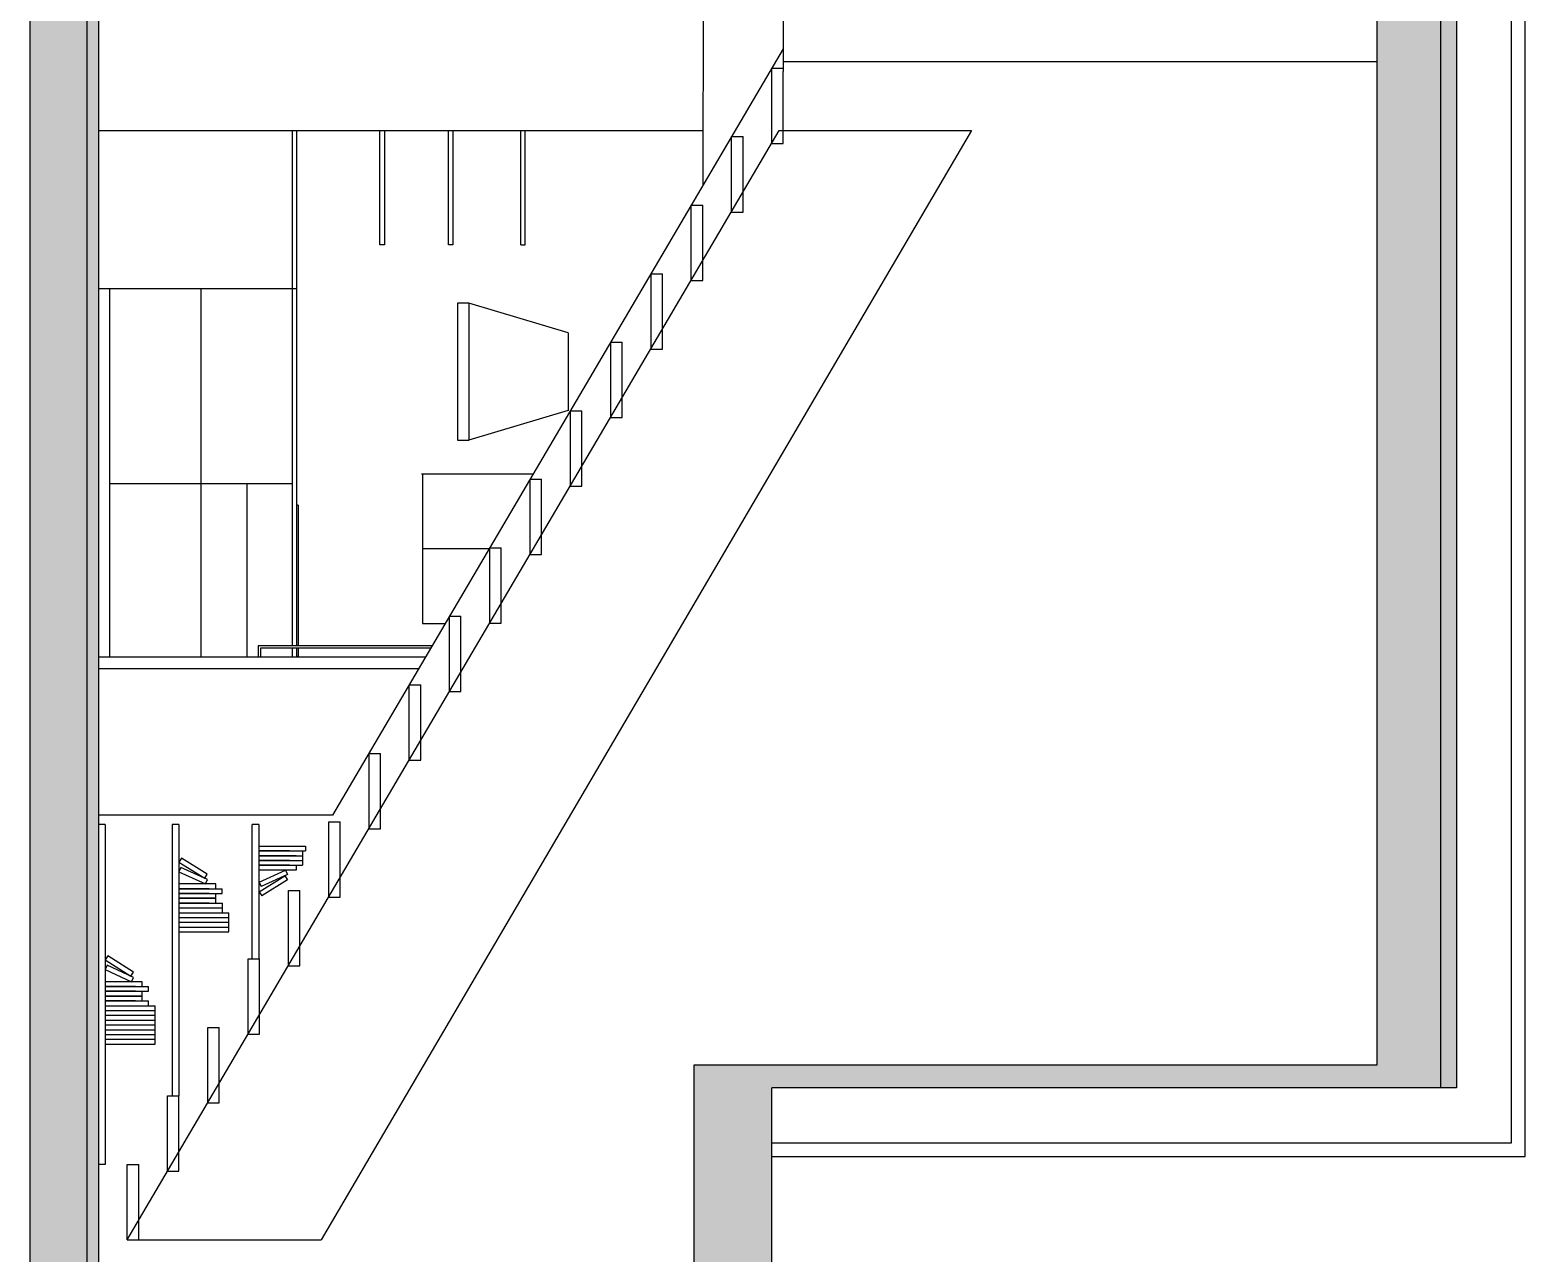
# Model space of a CAD drawing. Header units: millimetres. Extents: x 1116 to 6757, y -1736 to 5159.
# Drawn here: x 6032 to 6687, y -1306 to -771 of the extents above; entities that cross this region are included whole.
import ezdxf

# ---------------------------------------------------------------- set-up
doc = ezdxf.new("R2010")
doc.units = ezdxf.units.MM
for name, color, linetype in [('A-FLOOR-LEVL', 3, 'Continuous'), ('A-FLOOR-STRS', 3, 'Continuous'), ('A-FURN', 9, 'Continuous'), ('A-GLAZ-FULL', 4, 'Continuous'), ('A-WALL-FULL-EXTR', 1, 'Continuous'), ('A-WALL-FULL-INTR', 2, 'Continuous'), ('campiture muri sezionati', 253, 'Continuous')]:
    doc.layers.add(name, color=color, linetype=linetype)

msp = doc.modelspace()

# ---------------------------------------------------------------- hatches: boundary and pattern name
at = {"layer": 'campiture muri sezionati'}
h = msp.add_hatch(color=256, dxfattribs=at)
h.dxf.hatch_style = 1
h.paths.add_polyline_path([(6056.512, -1635.638), (6061.512, -1635.638), (6061.512, -1631.614), (6061.512, -1627.59), (6056.512, -1627.59), (6056.512, -615.505), (6031.512, -615.283), (6031.512, -1635.638)])
h = msp.add_hatch(color=256, dxfattribs=at)
h.dxf.hatch_style = 1
h.paths.add_polyline_path([(6056.512, -1627.59), (6061.512, -1627.59), (6061.512, -675.752), (6056.512, -675.752)])
h = msp.add_hatch(color=256, dxfattribs=at)
h.dxf.hatch_style = 1
h.paths.add_polyline_path([(6649.512, -1233.884), (6649.512, -675.752), (6621.512, -675.752), (6621.512, -1223.884), (6322.32, -1223.884), (6322.32, -1635.638), (6356.512, -1635.638), (6356.512, -1233.884)])
h.paths.add_polyline_path([(6656.512, -1233.884), (6656.512, -675.752), (6649.512, -675.752), (6649.512, -1233.884)])
h = msp.add_hatch(color=256, dxfattribs=at)
h.dxf.hatch_style = 1
h.paths.add_polyline_path([(6621.512, -1233.884), (6621.512, -1223.884), (6356.512, -1223.884), (6356.512, -1233.884)])

# ---------------------------------------------------------------- linework, layer by layer
at = {"layer": 'A-FLOOR-LEVL'}
for p, q in [((6061.512, -675.752), (6061.512, -1627.59)), ((6361.512, -675.752), (6361.512, -788.92)), ((6322.32, -1223.884), (6322.32, -1635.638)), ((6356.512, -1635.638), (6356.512, -1233.884))]:
    msp.add_line(p, q, dxfattribs=at)
at = {"layer": 'A-FLOOR-STRS'}
for p, q in [((6056.512, -675.752), (6056.512, -1627.59)), ((6356.512, -820.42), (6356.512, -787.42)), ((6356.512, -787.42), (6361.512, -787.42)), ((6361.512, -820.42), (6361.512, -788.92)), ((6338.912, -850.42), (6338.912, -817.42)), ((6338.912, -817.42), (6343.912, -817.42)), ((6343.912, -850.42), (6343.912, -817.42)), ((6356.512, -820.42), (6361.512, -820.42)), ((6321.262, -880.42), (6321.262, -847.42)), ((6321.262, -847.42), (6326.262, -847.42)), ((6326.262, -880.42), (6326.262, -847.42)), ((6338.912, -850.42), (6343.912, -850.42)), ((6303.612, -910.42), (6303.612, -877.42)), ((6303.612, -877.42), (6308.612, -877.42)), ((6308.612, -910.42), (6308.612, -877.42)), ((6321.262, -880.42), (6326.262, -880.42)), ((6285.962, -940.42), (6285.962, -907.42)), ((6285.962, -907.42), (6290.962, -907.42)), ((6290.962, -940.42), (6290.962, -907.42)), ((6303.612, -910.42), (6308.612, -910.42)), ((6268.312, -970.42), (6268.312, -937.42)), ((6268.312, -937.42), (6273.312, -937.42)), ((6273.312, -970.42), (6273.312, -937.42)), ((6285.962, -940.42), (6290.962, -940.42)), ((6250.662, -1000.42), (6250.662, -967.42)), ((6250.662, -967.42), (6255.662, -967.42)), ((6255.662, -1000.42), (6255.662, -967.42)), ((6268.312, -970.42), (6273.312, -970.42)), ((6233.012, -1030.42), (6233.012, -997.42)), ((6233.012, -997.42), (6238.012, -997.42)), ((6238.012, -1030.42), (6238.012, -997.42)), ((6250.662, -1000.42), (6255.662, -1000.42)), ((6215.362, -1060.42), (6215.362, -1027.42)), ((6215.362, -1027.42), (6220.362, -1027.42)), ((6220.362, -1060.42), (6220.362, -1027.42)), ((6233.012, -1030.42), (6238.012, -1030.42)), ((6197.712, -1090.42), (6197.712, -1057.42)), ((6197.712, -1057.42), (6202.712, -1057.42)), ((6202.712, -1090.42), (6202.712, -1057.42)), ((6215.362, -1060.42), (6220.362, -1060.42)), ((6180.062, -1120.42), (6180.062, -1087.42)), ((6180.062, -1087.42), (6185.062, -1087.42)), ((6185.062, -1120.42), (6185.062, -1087.42)), ((6197.712, -1090.42), (6202.712, -1090.42)), ((6162.412, -1150.42), (6162.412, -1117.42)), ((6162.412, -1117.42), (6167.412, -1117.42)), ((6167.412, -1150.42), (6167.412, -1117.42)), ((6180.062, -1120.42), (6185.062, -1120.42)), ((6144.762, -1180.42), (6144.762, -1147.42)), ((6144.762, -1147.42), (6149.762, -1147.42)), ((6149.762, -1180.42), (6149.762, -1147.42)), ((6162.412, -1150.42), (6167.412, -1150.42)), ((6127.112, -1210.42), (6127.112, -1177.42)), ((6127.112, -1177.42), (6132.112, -1177.42)), ((6132.112, -1210.42), (6132.112, -1177.42)), ((6144.762, -1180.42), (6149.762, -1180.42)), ((6109.462, -1240.42), (6109.462, -1207.42)), ((6109.462, -1207.42), (6114.462, -1207.42)), ((6114.462, -1240.42), (6114.462, -1207.42)), ((6127.112, -1210.42), (6132.112, -1210.42)), ((6091.812, -1270.42), (6091.812, -1237.42)), ((6091.812, -1237.42), (6096.812, -1237.42)), ((6096.812, -1270.42), (6096.812, -1237.42)), ((6109.462, -1240.42), (6114.462, -1240.42)), ((6074.162, -1300.42), (6074.162, -1267.42)), ((6074.162, -1267.42), (6079.162, -1267.42)), ((6079.162, -1300.42), (6079.162, -1267.42)), ((6091.812, -1270.42), (6096.812, -1270.42)), ((6074.162, -1300.42), (6079.162, -1300.42))]:
    msp.add_line(p, q, dxfattribs=at)
at = {"layer": 'A-FURN'}
for p, q in [((6074.162, -1300.42), (6359.809, -814.802)), ((6146.512, -884.002), (6146.512, -814.802)), ((6148.512, -884.002), (6148.512, -814.802)), ((6443.927, -814.802), (6159.162, -1300.42)), ((6184.817, -864.802), (6184.817, -814.802)), ((6186.817, -814.802), (6186.817, -864.802)), ((6214.817, -864.802), (6214.817, -814.802)), ((6216.817, -814.802), (6216.817, -864.802)), ((6246.512, -864.802), (6246.512, -814.802)), ((6248.512, -864.802), (6248.512, -814.802)), ((6359.809, -814.802), (6443.927, -814.802)), ((6186.817, -864.802), (6184.817, -864.802)), ((6216.817, -864.802), (6214.817, -864.802)), ((6246.512, -864.802), (6248.512, -864.802)), ((6148.512, -884.002), (6061.512, -884.002)), ((6066.512, -1045.358), (6066.512, -884.002)), ((6106.512, -1045.358), (6106.512, -884.002)), ((6146.512, -1040.358), (6146.512, -884.002)), ((6148.512, -1040.358), (6148.512, -884.002)), ((6223.825, -890.328), (6218.825, -890.328)), ((6218.825, -890.328), (6218.825, -950.328)), ((6267.272, -903.282), (6223.825, -890.328)), ((6223.825, -890.328), (6223.825, -950.328)), ((6267.272, -903.282), (6267.272, -937.42)), ((6267.272, -937.374), (6223.825, -950.328)), ((6218.825, -950.328), (6223.825, -950.328)), ((6066.512, -969.28), (6146.512, -969.28)), ((6126.512, -969.28), (6126.512, -1045.358)), ((6203.012, -965.056), (6204.012, -965.056)), ((6203.512, -965.056), (6203.512, -1030.522)), ((6204.012, -965.056), (6252.022, -965.056)), ((6149.012, -978.737), (6148.512, -978.737)), ((6149.012, -978.737), (6149.012, -1040.358)), ((6149.012, -978.737), (6149.012, -978.737)), ((6203.512, -997.789), (6232.767, -997.789)), ((6203.512, -1030.522), (6213.512, -1030.522)), ((6207.727, -1040.358), (6131.503, -1040.358)), ((6131.503, -1040.358), (6131.503, -1045.358)), ((6207.139, -1041.358), (6132.503, -1041.358)), ((6132.503, -1041.358), (6132.503, -1045.358)), ((6146.512, -1045.358), (6146.512, -1041.358)), ((6148.512, -1045.358), (6148.512, -1041.358)), ((6149.012, -1041.358), (6149.012, -1045.101)), ((6204.786, -1045.358), (6061.512, -1045.358)), ((6149.012, -1045.101), (6148.512, -1045.101)), ((6201.845, -1050.358), (6061.512, -1050.358)), ((6064.512, -1118.558), (6061.512, -1118.558)), ((6064.512, -1118.558), (6064.512, -1267.42)), ((6093.812, -1118.558), (6093.812, -1237.42)), ((6096.812, -1118.558), (6093.812, -1118.558)), ((6096.812, -1118.558), (6096.812, -1237.42)), ((6128.814, -1177.42), (6128.814, -1118.558)), ((6131.814, -1118.558), (6128.814, -1118.558)), ((6131.814, -1118.558), (6131.814, -1177.42)), ((6131.936, -1128.04), (6152.307, -1128.04)), ((6145.236, -1130.14), (6131.936, -1130.14)), ((6131.936, -1130.14), (6152.307, -1130.14)), ((6148.097, -1132.24), (6131.936, -1132.24)), ((6131.936, -1132.24), (6150.885, -1132.24)), ((6150.885, -1130.14), (6150.885, -1132.24)), ((6150.885, -1132.24), (6150.885, -1134.34)), ((6152.307, -1128.04), (6152.307, -1130.14)), ((6097.928, -1133.301), (6096.812, -1135.08)), ((6096.812, -1135.08), (6108.081, -1142.145)), ((6097.69, -1137.375), (6096.812, -1139.283)), ((6096.812, -1139.283), (6108.375, -1144.601)), ((6109.252, -1142.693), (6097.69, -1137.375)), ((6109.196, -1140.366), (6097.928, -1133.301)), ((6145.236, -1134.34), (6131.936, -1134.34)), ((6131.936, -1134.34), (6150.885, -1134.34)), ((6145.236, -1136.44), (6131.936, -1136.44)), ((6131.936, -1136.44), (6150.885, -1136.44)), ((6148.097, -1138.54), (6131.936, -1138.54)), ((6131.936, -1143.859), (6143.499, -1138.54)), ((6143.499, -1138.54), (6144.376, -1140.448)), ((6148.097, -1136.44), (6148.097, -1138.54)), ((6150.885, -1134.34), (6150.885, -1136.44)), ((6112.973, -1144.601), (6096.812, -1144.601)), ((6108.081, -1142.145), (6109.196, -1140.366)), ((6108.375, -1144.601), (6109.252, -1142.693)), ((6112.973, -1146.701), (6112.973, -1144.601)), ((6131.936, -1148.061), (6143.205, -1140.997)), ((6131.936, -1143.859), (6132.814, -1145.767)), ((6144.376, -1140.448), (6132.814, -1145.767)), ((6144.32, -1142.776), (6133.052, -1149.841)), ((6143.205, -1140.997), (6144.32, -1142.776)), ((6110.112, -1146.701), (6096.812, -1146.701)), ((6096.812, -1146.701), (6115.761, -1146.701)), ((6110.112, -1148.801), (6096.812, -1148.801)), ((6096.812, -1148.801), (6115.761, -1148.801)), ((6112.973, -1150.901), (6096.812, -1150.901)), ((6096.812, -1150.901), (6112.973, -1150.901)), ((6112.973, -1150.901), (6112.973, -1148.801)), ((6112.973, -1153.001), (6112.973, -1150.901)), ((6115.761, -1148.801), (6115.761, -1146.701)), ((6131.936, -1148.061), (6133.052, -1149.841)), ((6110.112, -1153.001), (6096.812, -1153.001)), ((6096.812, -1153.001), (6115.835, -1153.001)), ((6096.812, -1155.101), (6115.835, -1155.101)), ((6096.812, -1157.201), (6118.697, -1157.201)), ((6096.812, -1159.301), (6118.697, -1159.301)), ((6115.835, -1155.101), (6115.835, -1153.001)), ((6115.835, -1157.201), (6115.835, -1155.101)), ((6118.697, -1159.301), (6118.697, -1157.201)), ((6118.697, -1161.401), (6118.697, -1159.301)), ((6096.812, -1161.401), (6118.697, -1161.401)), ((6096.812, -1163.501), (6118.697, -1163.501)), ((6096.812, -1165.601), (6118.697, -1165.601)), ((6118.697, -1163.501), (6118.697, -1161.401)), ((6118.697, -1165.601), (6118.697, -1163.501)), ((6065.628, -1176.104), (6064.512, -1177.883)), ((6064.512, -1177.883), (6075.781, -1184.948)), ((6076.896, -1183.169), (6065.628, -1176.104)), ((6065.39, -1180.178), (6064.512, -1182.086)), ((6064.512, -1182.086), (6076.075, -1187.404)), ((6076.952, -1185.496), (6065.39, -1180.178)), ((6075.781, -1184.948), (6076.896, -1183.169)), ((6076.075, -1187.404), (6076.952, -1185.496)), ((6080.673, -1187.404), (6064.512, -1187.404)), ((6077.812, -1189.504), (6064.512, -1189.504)), ((6064.512, -1189.504), (6083.461, -1189.504)), ((6077.812, -1191.604), (6064.512, -1191.604)), ((6064.512, -1191.604), (6083.461, -1191.604)), ((6080.673, -1189.504), (6080.673, -1187.404)), ((6080.673, -1193.704), (6080.673, -1191.604)), ((6083.461, -1191.604), (6083.461, -1189.504)), ((6080.673, -1193.704), (6064.512, -1193.704)), ((6064.512, -1193.704), (6080.673, -1193.704)), ((6077.812, -1195.804), (6064.512, -1195.804)), ((6064.512, -1195.804), (6083.535, -1195.804)), ((6064.512, -1197.904), (6086.397, -1197.904)), ((6080.673, -1195.804), (6080.673, -1193.704)), ((6083.535, -1197.904), (6083.535, -1195.804)), ((6086.397, -1200.004), (6086.397, -1197.904)), ((6064.512, -1200.004), (6086.397, -1200.004)), ((6064.512, -1202.104), (6086.397, -1202.104)), ((6064.512, -1204.204), (6086.397, -1204.204)), ((6086.397, -1202.104), (6086.397, -1200.004)), ((6086.397, -1204.204), (6086.397, -1202.104)), ((6086.397, -1206.304), (6086.397, -1204.204)), ((6064.512, -1206.304), (6086.397, -1206.304)), ((6064.512, -1208.404), (6086.397, -1208.404)), ((6064.512, -1210.504), (6086.397, -1210.504)), ((6086.397, -1208.404), (6086.397, -1206.304)), ((6086.397, -1210.504), (6086.397, -1208.404)), ((6086.397, -1212.604), (6086.397, -1210.504)), ((6064.512, -1212.604), (6086.397, -1212.604)), ((6064.512, -1214.704), (6086.397, -1214.704)), ((6086.397, -1214.704), (6086.397, -1212.604)), ((6064.512, -1267.42), (6061.512, -1267.42)), ((6079.162, -1300.42), (6159.162, -1300.42))]:
    msp.add_line(p, q, dxfattribs=at)
at = {"layer": 'A-GLAZ-FULL'}
for p, q in [((6680.512, -1257.884), (6680.512, -675.752)), ((6686.512, -1263.884), (6686.512, -675.752)), ((6356.512, -1257.884), (6680.512, -1257.884)), ((6356.512, -1263.884), (6356.512, -1259.884)), ((6356.512, -1263.884), (6686.512, -1263.884))]:
    msp.add_line(p, q, dxfattribs=at)
at = {"layer": 'A-WALL-FULL-EXTR'}
for p, q in [((6031.512, -615.238), (6031.512, -1635.638)), ((6326.512, -675.752), (6326.277, -838.82)), ((6621.512, -675.752), (6621.512, -1223.884)), ((6649.512, -675.752), (6649.512, -1233.884)), ((6656.512, -675.752), (6656.512, -1233.884)), ((6621.512, -1223.884), (6322.32, -1223.884)), ((6656.512, -1233.884), (6356.512, -1233.884))]:
    msp.add_line(p, q, dxfattribs=at)
at = {"layer": 'A-WALL-FULL-INTR'}
for p, q in [((6361.512, -778.92), (6164.08, -1114.558)), ((6361.512, -784.472), (6621.512, -784.472)), ((6061.512, -814.802), (6326.512, -814.802)), ((6164.08, -1114.558), (6061.512, -1114.558))]:
    msp.add_line(p, q, dxfattribs=at)

doc.saveas('drawing.dxf')
